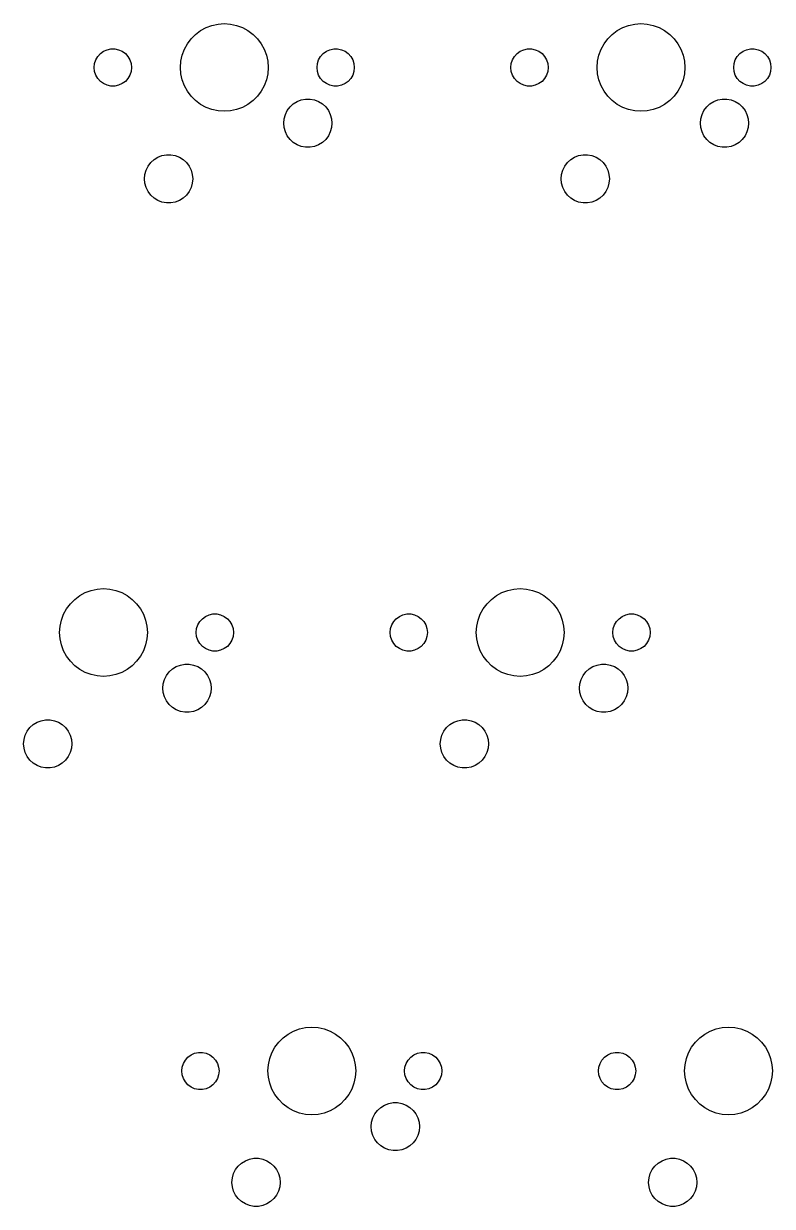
# Model space of a CAD drawing. Extents: x 4.6 to 23.2, y -15.6 to -10.7.
# Drawn here: x 5.997 to 7.341, y -13.12 to -10.996 of the extents above; entities that cross this region are included whole.
import ezdxf

# ---------------------------------------------------------------- set-up
doc = ezdxf.new("R2010")
doc.units = 0
doc.header["$MEASUREMENT"] = 0
doc.layers.add('BLACK', color=7, linetype='CONTINUOUS')

msp = doc.modelspace()

# ---------------------------------------------------------------- linework, layer by layer
at = {"layer": 'BLACK', "linetype": 'CONTINUOUS'}
for p, q in [((6.32432, -11.0034), (6.33485, -10.9994)), ((6.33485, -10.9994), (6.34583, -10.9971)), ((6.34583, -10.9971), (6.35703, -10.9963)), ((6.35703, -10.9963), (6.36824, -10.9971)), ((6.36824, -10.9971), (6.37922, -10.9994)), ((6.37922, -10.9994), (6.38974, -11.0034)), ((7.07235, -11.0034), (7.08288, -10.9994)), ((7.08288, -10.9994), (7.09386, -10.9971)), ((7.09386, -10.9971), (7.10506, -10.9963)), ((7.10506, -10.9963), (7.11627, -10.9971)), ((7.11627, -10.9971), (7.12725, -10.9994)), ((7.12725, -10.9994), (7.13777, -11.0034)), ((6.29079, -11.0324), (6.29752, -11.0234)), ((6.29752, -11.0234), (6.30547, -11.0155)), ((6.30547, -11.0155), (6.31446, -11.0088)), ((6.31446, -11.0088), (6.32432, -11.0034)), ((6.38974, -11.0034), (6.3996, -11.0088)), ((6.3996, -11.0088), (6.4086, -11.0155)), ((6.4086, -11.0155), (6.41654, -11.0234)), ((6.41654, -11.0234), (6.42327, -11.0324)), ((7.03882, -11.0324), (7.04556, -11.0234)), ((7.04556, -11.0234), (7.0535, -11.0155)), ((7.0535, -11.0155), (7.06249, -11.0088)), ((7.06249, -11.0088), (7.07235, -11.0034)), ((7.13777, -11.0034), (7.14763, -11.0088)), ((7.14763, -11.0088), (7.15663, -11.0155)), ((7.15663, -11.0155), (7.16457, -11.0234)), ((7.16457, -11.0234), (7.1713, -11.0324)), ((6.1403, -11.046), (6.14669, -11.0432)), ((6.14669, -11.0432), (6.15353, -11.0417)), ((6.15353, -11.0417), (6.16053, -11.0417)), ((6.16053, -11.0417), (6.16737, -11.0432)), ((6.16737, -11.0432), (6.17376, -11.046)), ((6.28148, -11.0528), (6.28541, -11.0423)), ((6.28541, -11.0423), (6.29079, -11.0324)), ((6.42327, -11.0324), (6.42866, -11.0423)), ((6.42866, -11.0423), (6.43258, -11.0528)), ((6.5403, -11.046), (6.54669, -11.0432)), ((6.54669, -11.0432), (6.55353, -11.0417)), ((6.55353, -11.0417), (6.56053, -11.0417)), ((6.56053, -11.0417), (6.56737, -11.0432)), ((6.56737, -11.0432), (6.57376, -11.046)), ((6.88833, -11.046), (6.89472, -11.0432)), ((6.89472, -11.0432), (6.90156, -11.0417)), ((6.90156, -11.0417), (6.90856, -11.0417)), ((6.90856, -11.0417), (6.9154, -11.0432)), ((6.9154, -11.0432), (6.9218, -11.046)), ((7.02951, -11.0528), (7.03344, -11.0423)), ((7.03344, -11.0423), (7.03882, -11.0324)), ((7.1713, -11.0324), (7.17669, -11.0423)), ((7.17669, -11.0423), (7.18061, -11.0528)), ((7.28833, -11.046), (7.29472, -11.0432)), ((7.29472, -11.0432), (7.30157, -11.0417)), ((7.30157, -11.0417), (7.30856, -11.0417)), ((7.30856, -11.0417), (7.3154, -11.0432)), ((7.3154, -11.0432), (7.3218, -11.046)), ((6.1243, -11.068), (6.12646, -11.0614)), ((6.12646, -11.0614), (6.12996, -11.0553)), ((6.12996, -11.0553), (6.13464, -11.0501)), ((6.13464, -11.0501), (6.1403, -11.046)), ((6.17376, -11.046), (6.17942, -11.0501)), ((6.17942, -11.0501), (6.1841, -11.0553)), ((6.1841, -11.0553), (6.1876, -11.0614)), ((6.1876, -11.0614), (6.18976, -11.068)), ((6.27829, -11.075), (6.27909, -11.0638)), ((6.27909, -11.0638), (6.28148, -11.0528)), ((6.43258, -11.0528), (6.43497, -11.0638)), ((6.43497, -11.0638), (6.43577, -11.075)), ((6.5243, -11.068), (6.52646, -11.0614)), ((6.52646, -11.0614), (6.52996, -11.0553)), ((6.52996, -11.0553), (6.53464, -11.0501)), ((6.53464, -11.0501), (6.5403, -11.046)), ((6.57376, -11.046), (6.57942, -11.0501)), ((6.57942, -11.0501), (6.5841, -11.0553)), ((6.5841, -11.0553), (6.5876, -11.0614)), ((6.5876, -11.0614), (6.58976, -11.068)), ((6.87233, -11.068), (6.87449, -11.0614)), ((6.87449, -11.0614), (6.87799, -11.0553)), ((6.87799, -11.0553), (6.88267, -11.0501)), ((6.88267, -11.0501), (6.88833, -11.046)), ((6.9218, -11.046), (6.92746, -11.0501)), ((6.92746, -11.0501), (6.93214, -11.0553)), ((6.93214, -11.0553), (6.93563, -11.0614)), ((6.93563, -11.0614), (6.9378, -11.068)), ((7.02632, -11.075), (7.02712, -11.0638)), ((7.02712, -11.0638), (7.02951, -11.0528)), ((7.18061, -11.0528), (7.183, -11.0638)), ((7.183, -11.0638), (7.1838, -11.075)), ((7.27233, -11.068), (7.27449, -11.0614)), ((7.27449, -11.0614), (7.27799, -11.0553)), ((7.27799, -11.0553), (7.28267, -11.0501)), ((7.28267, -11.0501), (7.28833, -11.046)), ((7.3218, -11.046), (7.32746, -11.0501)), ((7.32746, -11.0501), (7.33214, -11.0553)), ((7.33214, -11.0553), (7.33563, -11.0614)), ((7.33563, -11.0614), (7.3378, -11.068)), ((6.12357, -11.075), (6.1243, -11.068)), ((6.1243, -11.082), (6.12357, -11.075)), ((6.12646, -11.0886), (6.1243, -11.082)), ((6.18976, -11.082), (6.1876, -11.0886)), ((6.18976, -11.068), (6.1905, -11.075)), ((6.1905, -11.075), (6.18976, -11.082)), ((6.27909, -11.0862), (6.27829, -11.075)), ((6.28148, -11.0972), (6.27909, -11.0862)), ((6.43497, -11.0862), (6.43258, -11.0972)), ((6.43577, -11.075), (6.43497, -11.0862)), ((6.52357, -11.075), (6.5243, -11.068)), ((6.5243, -11.082), (6.52357, -11.075)), ((6.52646, -11.0886), (6.5243, -11.082)), ((6.58976, -11.082), (6.5876, -11.0886)), ((6.58976, -11.068), (6.5905, -11.075)), ((6.5905, -11.075), (6.58976, -11.082)), ((6.8716, -11.075), (6.87233, -11.068)), ((6.87233, -11.082), (6.8716, -11.075)), ((6.87449, -11.0886), (6.87233, -11.082)), ((6.9378, -11.082), (6.93563, -11.0886)), ((6.9378, -11.068), (6.93853, -11.075)), ((6.93853, -11.075), (6.9378, -11.082)), ((7.02712, -11.0862), (7.02632, -11.075)), ((7.02951, -11.0972), (7.02712, -11.0862)), ((7.183, -11.0862), (7.18061, -11.0972)), ((7.1838, -11.075), (7.183, -11.0862)), ((7.2716, -11.075), (7.27233, -11.068)), ((7.27233, -11.082), (7.2716, -11.075)), ((7.27449, -11.0886), (7.27233, -11.082)), ((7.3378, -11.082), (7.33563, -11.0886)), ((7.3378, -11.068), (7.33853, -11.075)), ((7.33853, -11.075), (7.3378, -11.082)), ((6.12996, -11.0947), (6.12646, -11.0886)), ((6.13464, -11.0999), (6.12996, -11.0947)), ((6.1403, -11.104), (6.13464, -11.0999)), ((6.14669, -11.1068), (6.1403, -11.104)), ((6.15353, -11.1083), (6.14669, -11.1068)), ((6.16053, -11.1083), (6.15353, -11.1083)), ((6.16737, -11.1068), (6.16053, -11.1083)), ((6.17376, -11.104), (6.16737, -11.1068)), ((6.17942, -11.0999), (6.17376, -11.104)), ((6.1841, -11.0947), (6.17942, -11.0999)), ((6.1876, -11.0886), (6.1841, -11.0947)), ((6.28541, -11.1077), (6.28148, -11.0972)), ((6.29079, -11.1176), (6.28541, -11.1077)), ((6.42866, -11.1077), (6.42327, -11.1176)), ((6.43258, -11.0972), (6.42866, -11.1077)), ((6.52996, -11.0947), (6.52646, -11.0886)), ((6.53464, -11.0999), (6.52996, -11.0947)), ((6.5403, -11.104), (6.53464, -11.0999)), ((6.54669, -11.1068), (6.5403, -11.104)), ((6.55353, -11.1083), (6.54669, -11.1068)), ((6.56053, -11.1083), (6.55353, -11.1083)), ((6.56737, -11.1068), (6.56053, -11.1083)), ((6.57376, -11.104), (6.56737, -11.1068)), ((6.57942, -11.0999), (6.57376, -11.104)), ((6.5841, -11.0947), (6.57942, -11.0999)), ((6.5876, -11.0886), (6.5841, -11.0947)), ((6.87799, -11.0947), (6.87449, -11.0886)), ((6.88267, -11.0999), (6.87799, -11.0947)), ((6.88833, -11.104), (6.88267, -11.0999)), ((6.89472, -11.1068), (6.88833, -11.104)), ((6.90156, -11.1083), (6.89472, -11.1068)), ((6.90856, -11.1083), (6.90156, -11.1083)), ((6.9154, -11.1068), (6.90856, -11.1083)), ((6.9218, -11.104), (6.9154, -11.1068)), ((6.92746, -11.0999), (6.9218, -11.104)), ((6.93214, -11.0947), (6.92746, -11.0999)), ((6.93563, -11.0886), (6.93214, -11.0947)), ((7.03344, -11.1077), (7.02951, -11.0972)), ((7.03882, -11.1176), (7.03344, -11.1077)), ((7.17669, -11.1077), (7.1713, -11.1176)), ((7.18061, -11.0972), (7.17669, -11.1077)), ((7.27799, -11.0947), (7.27449, -11.0886)), ((7.28267, -11.0999), (7.27799, -11.0947)), ((7.28833, -11.104), (7.28267, -11.0999)), ((7.29472, -11.1068), (7.28833, -11.104)), ((7.30157, -11.1083), (7.29472, -11.1068)), ((7.30856, -11.1083), (7.30157, -11.1083)), ((7.3154, -11.1068), (7.30856, -11.1083)), ((7.3218, -11.104), (7.3154, -11.1068)), ((7.32746, -11.0999), (7.3218, -11.104)), ((7.33214, -11.0947), (7.32746, -11.0999)), ((7.33563, -11.0886), (7.33214, -11.0947)), ((6.29752, -11.1266), (6.29079, -11.1176)), ((6.30547, -11.1345), (6.29752, -11.1266)), ((6.41654, -11.1266), (6.4086, -11.1345)), ((6.42327, -11.1176), (6.41654, -11.1266)), ((7.04556, -11.1266), (7.03882, -11.1176)), ((7.0535, -11.1345), (7.04556, -11.1266)), ((7.16457, -11.1266), (7.15663, -11.1345)), ((7.1713, -11.1176), (7.16457, -11.1266)), ((6.31446, -11.1412), (6.30547, -11.1345)), ((6.32432, -11.1466), (6.31446, -11.1412)), ((6.33485, -11.1506), (6.32432, -11.1466)), ((6.34583, -11.1529), (6.33485, -11.1506)), ((6.37922, -11.1506), (6.36824, -11.1529)), ((6.38974, -11.1466), (6.37922, -11.1506)), ((6.3996, -11.1412), (6.38974, -11.1466)), ((6.4086, -11.1345), (6.3996, -11.1412)), ((6.47021, -11.1522), (6.47503, -11.1458)), ((6.47503, -11.1458), (6.48093, -11.1404)), ((6.48093, -11.1404), (6.48773, -11.1362)), ((6.48773, -11.1362), (6.49518, -11.1333)), ((6.49518, -11.1333), (6.50304, -11.1319)), ((6.50304, -11.1319), (6.51103, -11.1319)), ((6.51103, -11.1319), (6.51888, -11.1333)), ((6.51888, -11.1333), (6.52634, -11.1362)), ((6.52634, -11.1362), (6.53313, -11.1404)), ((6.53313, -11.1404), (6.53904, -11.1458)), ((6.53904, -11.1458), (6.54385, -11.1522)), ((7.06249, -11.1412), (7.0535, -11.1345)), ((7.07235, -11.1466), (7.06249, -11.1412)), ((7.08288, -11.1506), (7.07235, -11.1466)), ((7.09386, -11.1529), (7.08288, -11.1506)), ((7.12725, -11.1506), (7.11627, -11.1529)), ((7.13777, -11.1466), (7.12725, -11.1506)), ((7.14763, -11.1412), (7.13777, -11.1466)), ((7.15663, -11.1345), (7.14763, -11.1412)), ((7.21824, -11.1522), (7.22306, -11.1458)), ((7.22306, -11.1458), (7.22896, -11.1404)), ((7.22896, -11.1404), (7.23576, -11.1362)), ((7.23576, -11.1362), (7.24321, -11.1333)), ((7.24321, -11.1333), (7.25107, -11.1319)), ((7.25107, -11.1319), (7.25906, -11.1319)), ((7.25906, -11.1319), (7.26691, -11.1333)), ((7.26691, -11.1333), (7.27437, -11.1362)), ((7.27437, -11.1362), (7.28116, -11.1404)), ((7.28116, -11.1404), (7.28707, -11.1458)), ((7.28707, -11.1458), (7.29188, -11.1522)), ((6.35703, -11.1537), (6.34583, -11.1529)), ((6.36824, -11.1529), (6.35703, -11.1537)), ((6.46372, -11.175), (6.46446, -11.167)), ((6.46446, -11.167), (6.46665, -11.1594)), ((6.46665, -11.1594), (6.47021, -11.1522)), ((6.54385, -11.1522), (6.54741, -11.1594)), ((6.54741, -11.1594), (6.5496, -11.167)), ((6.5496, -11.167), (6.55034, -11.175)), ((7.10506, -11.1537), (7.09386, -11.1529)), ((7.11627, -11.1529), (7.10506, -11.1537)), ((7.21176, -11.175), (7.21249, -11.167)), ((7.21249, -11.167), (7.21468, -11.1594)), ((7.21468, -11.1594), (7.21824, -11.1522)), ((7.29188, -11.1522), (7.29545, -11.1594)), ((7.29545, -11.1594), (7.29763, -11.167)), ((7.29763, -11.167), (7.29837, -11.175)), ((6.46446, -11.183), (6.46372, -11.175)), ((6.46665, -11.1906), (6.46446, -11.183)), ((6.47021, -11.1978), (6.46665, -11.1906)), ((6.54741, -11.1906), (6.54385, -11.1978)), ((6.5496, -11.183), (6.54741, -11.1906)), ((6.55034, -11.175), (6.5496, -11.183)), ((7.21249, -11.183), (7.21176, -11.175)), ((7.21468, -11.1906), (7.21249, -11.183)), ((7.21824, -11.1978), (7.21468, -11.1906)), ((7.29545, -11.1906), (7.29188, -11.1978)), ((7.29763, -11.183), (7.29545, -11.1906)), ((7.29837, -11.175), (7.29763, -11.183)), ((6.47503, -11.2042), (6.47021, -11.1978)), ((6.48093, -11.2096), (6.47503, -11.2042)), ((6.48773, -11.2138), (6.48093, -11.2096)), ((6.49518, -11.2167), (6.48773, -11.2138)), ((6.52634, -11.2138), (6.51888, -11.2167)), ((6.53313, -11.2096), (6.52634, -11.2138)), ((6.53904, -11.2042), (6.53313, -11.2096)), ((6.54385, -11.1978), (6.53904, -11.2042)), ((7.22306, -11.2042), (7.21824, -11.1978)), ((7.22896, -11.2096), (7.22306, -11.2042)), ((7.23576, -11.2138), (7.22896, -11.2096)), ((7.24321, -11.2167), (7.23576, -11.2138)), ((7.27437, -11.2138), (7.26691, -11.2167)), ((7.28116, -11.2096), (7.27437, -11.2138)), ((7.28707, -11.2042), (7.28116, -11.2096)), ((7.29188, -11.1978), (7.28707, -11.2042)), ((6.23773, -11.2362), (6.24518, -11.2333)), ((6.24518, -11.2333), (6.25304, -11.2319)), ((6.25304, -11.2319), (6.26103, -11.2319)), ((6.26103, -11.2319), (6.26888, -11.2333)), ((6.26888, -11.2333), (6.27634, -11.2362)), ((6.50304, -11.2181), (6.49518, -11.2167)), ((6.51103, -11.2181), (6.50304, -11.2181)), ((6.51888, -11.2167), (6.51103, -11.2181)), ((6.98576, -11.2362), (6.99321, -11.2333)), ((6.99321, -11.2333), (7.00107, -11.2319)), ((7.00107, -11.2319), (7.00906, -11.2319)), ((7.00906, -11.2319), (7.01691, -11.2333)), ((7.01691, -11.2333), (7.02437, -11.2362)), ((7.25107, -11.2181), (7.24321, -11.2167)), ((7.25906, -11.2181), (7.25107, -11.2181)), ((7.26691, -11.2167), (7.25906, -11.2181)), ((6.21665, -11.2594), (6.22021, -11.2522)), ((6.22021, -11.2522), (6.22503, -11.2458)), ((6.22503, -11.2458), (6.23093, -11.2404)), ((6.23093, -11.2404), (6.23773, -11.2362)), ((6.27634, -11.2362), (6.28313, -11.2404)), ((6.28313, -11.2404), (6.28904, -11.2458)), ((6.28904, -11.2458), (6.29385, -11.2522)), ((6.29385, -11.2522), (6.29741, -11.2594)), ((6.96468, -11.2594), (6.96824, -11.2522)), ((6.96824, -11.2522), (6.97306, -11.2458)), ((6.97306, -11.2458), (6.97896, -11.2404)), ((6.97896, -11.2404), (6.98576, -11.2362)), ((7.02437, -11.2362), (7.03116, -11.2404)), ((7.03116, -11.2404), (7.03707, -11.2458)), ((7.03707, -11.2458), (7.04188, -11.2522)), ((7.04188, -11.2522), (7.04545, -11.2594)), ((6.21372, -11.275), (6.21446, -11.267)), ((6.21446, -11.283), (6.21372, -11.275)), ((6.21446, -11.267), (6.21665, -11.2594)), ((6.29741, -11.2594), (6.2996, -11.267)), ((6.2996, -11.267), (6.30034, -11.275)), ((6.30034, -11.275), (6.2996, -11.283)), ((6.96176, -11.275), (6.96249, -11.267)), ((6.96249, -11.283), (6.96176, -11.275)), ((6.96249, -11.267), (6.96468, -11.2594)), ((7.04545, -11.2594), (7.04763, -11.267)), ((7.04763, -11.267), (7.04837, -11.275)), ((7.04837, -11.275), (7.04763, -11.283)), ((6.21665, -11.2906), (6.21446, -11.283)), ((6.22021, -11.2978), (6.21665, -11.2906)), ((6.22503, -11.3042), (6.22021, -11.2978)), ((6.29385, -11.2978), (6.28904, -11.3042)), ((6.29741, -11.2906), (6.29385, -11.2978)), ((6.2996, -11.283), (6.29741, -11.2906)), ((6.96468, -11.2906), (6.96249, -11.283)), ((6.96824, -11.2978), (6.96468, -11.2906)), ((6.97306, -11.3042), (6.96824, -11.2978)), ((7.04188, -11.2978), (7.03707, -11.3042)), ((7.04545, -11.2906), (7.04188, -11.2978)), ((7.04763, -11.283), (7.04545, -11.2906)), ((6.23093, -11.3096), (6.22503, -11.3042)), ((6.23773, -11.3138), (6.23093, -11.3096)), ((6.24518, -11.3167), (6.23773, -11.3138)), ((6.25304, -11.3181), (6.24518, -11.3167)), ((6.26103, -11.3181), (6.25304, -11.3181)), ((6.26888, -11.3167), (6.26103, -11.3181)), ((6.27634, -11.3138), (6.26888, -11.3167)), ((6.28313, -11.3096), (6.27634, -11.3138)), ((6.28904, -11.3042), (6.28313, -11.3096)), ((6.97896, -11.3096), (6.97306, -11.3042)), ((6.98576, -11.3138), (6.97896, -11.3096)), ((6.99321, -11.3167), (6.98576, -11.3138)), ((7.00107, -11.3181), (6.99321, -11.3167)), ((7.00906, -11.3181), (7.00107, -11.3181)), ((7.01691, -11.3167), (7.00906, -11.3181)), ((7.02437, -11.3138), (7.01691, -11.3167)), ((7.03116, -11.3096), (7.02437, -11.3138)), ((7.03707, -11.3042), (7.03116, -11.3096)), ((6.09759, -12.0235), (6.10745, -12.0181)), ((6.10745, -12.0181), (6.11797, -12.0142)), ((6.11797, -12.0142), (6.12895, -12.0118)), ((6.12895, -12.0118), (6.14016, -12.011)), ((6.14016, -12.011), (6.15136, -12.0118)), ((6.15136, -12.0118), (6.16234, -12.0142)), ((6.16234, -12.0142), (6.17287, -12.0181)), ((6.17287, -12.0181), (6.18273, -12.0235)), ((6.84562, -12.0235), (6.85548, -12.0181)), ((6.85548, -12.0181), (6.86601, -12.0142)), ((6.86601, -12.0142), (6.87698, -12.0118)), ((6.87698, -12.0118), (6.88819, -12.011)), ((6.88819, -12.011), (6.89939, -12.0118)), ((6.89939, -12.0118), (6.91037, -12.0142)), ((6.91037, -12.0142), (6.9209, -12.0181)), ((6.9209, -12.0181), (6.93076, -12.0235)), ((6.07392, -12.0472), (6.08065, -12.0382)), ((6.08065, -12.0382), (6.08859, -12.0303)), ((6.08859, -12.0303), (6.09759, -12.0235)), ((6.18273, -12.0235), (6.19172, -12.0303)), ((6.19172, -12.0303), (6.19967, -12.0382)), ((6.19967, -12.0382), (6.2064, -12.0472)), ((6.82195, -12.0472), (6.82868, -12.0382)), ((6.82868, -12.0382), (6.83663, -12.0303)), ((6.83663, -12.0303), (6.84562, -12.0235)), ((6.93076, -12.0235), (6.93975, -12.0303)), ((6.93975, -12.0303), (6.9477, -12.0382)), ((6.9477, -12.0382), (6.95443, -12.0472)), ((6.06461, -12.0676), (6.06853, -12.0571)), ((6.06853, -12.0571), (6.07392, -12.0472)), ((6.2064, -12.0472), (6.21178, -12.0571)), ((6.21178, -12.0571), (6.21571, -12.0676)), ((6.31777, -12.0649), (6.32343, -12.0608)), ((6.32343, -12.0608), (6.32982, -12.0579)), ((6.32982, -12.0579), (6.33666, -12.0565)), ((6.33666, -12.0565), (6.34366, -12.0565)), ((6.34366, -12.0565), (6.3505, -12.0579)), ((6.3505, -12.0579), (6.35689, -12.0608)), ((6.35689, -12.0608), (6.36255, -12.0649)), ((6.6658, -12.0649), (6.67146, -12.0608)), ((6.67146, -12.0608), (6.67785, -12.0579)), ((6.67785, -12.0579), (6.68469, -12.0565)), ((6.68469, -12.0565), (6.69169, -12.0565)), ((6.69169, -12.0565), (6.69853, -12.0579)), ((6.69853, -12.0579), (6.70492, -12.0608)), ((6.70492, -12.0608), (6.71058, -12.0649)), ((6.81264, -12.0676), (6.81656, -12.0571)), ((6.81656, -12.0571), (6.82195, -12.0472)), ((6.95443, -12.0472), (6.95981, -12.0571)), ((6.95981, -12.0571), (6.96374, -12.0676)), ((7.0658, -12.0649), (7.07146, -12.0608)), ((7.07146, -12.0608), (7.07785, -12.0579)), ((7.07785, -12.0579), (7.08469, -12.0565)), ((7.08469, -12.0565), (7.09169, -12.0565)), ((7.09169, -12.0565), (7.09853, -12.0579)), ((7.09853, -12.0579), (7.10492, -12.0608)), ((7.10492, -12.0608), (7.11058, -12.0649)), ((6.06142, -12.0898), (6.06222, -12.0786)), ((6.06222, -12.0786), (6.06461, -12.0676)), ((6.21571, -12.0676), (6.2181, -12.0786)), ((6.2181, -12.0786), (6.2189, -12.0898)), ((6.30669, -12.0898), (6.30742, -12.0828)), ((6.30742, -12.0828), (6.30959, -12.0762)), ((6.30959, -12.0762), (6.31308, -12.0701)), ((6.31308, -12.0701), (6.31777, -12.0649)), ((6.36255, -12.0649), (6.36723, -12.0701)), ((6.36723, -12.0701), (6.37073, -12.0762)), ((6.37073, -12.0762), (6.37289, -12.0828)), ((6.37289, -12.0828), (6.37362, -12.0898)), ((6.65472, -12.0898), (6.65546, -12.0828)), ((6.65546, -12.0828), (6.65762, -12.0762)), ((6.65762, -12.0762), (6.66112, -12.0701)), ((6.66112, -12.0701), (6.6658, -12.0649)), ((6.71058, -12.0649), (6.71526, -12.0701)), ((6.71526, -12.0701), (6.71876, -12.0762)), ((6.71876, -12.0762), (6.72092, -12.0828)), ((6.72092, -12.0828), (6.72165, -12.0898)), ((6.80945, -12.0898), (6.81025, -12.0786)), ((6.81025, -12.0786), (6.81264, -12.0676)), ((6.96374, -12.0676), (6.96613, -12.0786)), ((6.96613, -12.0786), (6.96693, -12.0898)), ((7.05472, -12.0898), (7.05546, -12.0828)), ((7.05546, -12.0828), (7.05762, -12.0762)), ((7.05762, -12.0762), (7.06112, -12.0701)), ((7.06112, -12.0701), (7.0658, -12.0649)), ((7.11058, -12.0649), (7.11526, -12.0701)), ((7.11526, -12.0701), (7.11876, -12.0762)), ((7.11876, -12.0762), (7.12092, -12.0828)), ((7.12092, -12.0828), (7.12165, -12.0898)), ((6.06222, -12.101), (6.06142, -12.0898)), ((6.06461, -12.1119), (6.06222, -12.101)), ((6.2181, -12.101), (6.21571, -12.1119)), ((6.2189, -12.0898), (6.2181, -12.101)), ((6.30742, -12.0967), (6.30669, -12.0898)), ((6.30959, -12.1034), (6.30742, -12.0967)), ((6.31308, -12.1094), (6.30959, -12.1034)), ((6.37073, -12.1034), (6.36723, -12.1094)), ((6.37289, -12.0967), (6.37073, -12.1034)), ((6.37362, -12.0898), (6.37289, -12.0967)), ((6.65546, -12.0967), (6.65472, -12.0898)), ((6.65762, -12.1034), (6.65546, -12.0967)), ((6.66112, -12.1094), (6.65762, -12.1034)), ((6.71876, -12.1034), (6.71526, -12.1094)), ((6.72092, -12.0967), (6.71876, -12.1034)), ((6.72165, -12.0898), (6.72092, -12.0967)), ((6.81025, -12.101), (6.80945, -12.0898)), ((6.81264, -12.1119), (6.81025, -12.101)), ((6.96613, -12.101), (6.96374, -12.1119)), ((6.96693, -12.0898), (6.96613, -12.101)), ((7.05546, -12.0967), (7.05472, -12.0898)), ((7.05762, -12.1034), (7.05546, -12.0967)), ((7.06112, -12.1094), (7.05762, -12.1034)), ((7.11876, -12.1034), (7.11526, -12.1094)), ((7.12092, -12.0967), (7.11876, -12.1034)), ((7.12165, -12.0898), (7.12092, -12.0967)), ((6.06853, -12.1225), (6.06461, -12.1119)), ((6.07392, -12.1323), (6.06853, -12.1225)), ((6.21178, -12.1225), (6.2064, -12.1323)), ((6.21571, -12.1119), (6.21178, -12.1225)), ((6.31777, -12.1146), (6.31308, -12.1094)), ((6.32343, -12.1187), (6.31777, -12.1146)), ((6.32982, -12.1216), (6.32343, -12.1187)), ((6.33666, -12.123), (6.32982, -12.1216)), ((6.34366, -12.123), (6.33666, -12.123)), ((6.3505, -12.1216), (6.34366, -12.123)), ((6.35689, -12.1187), (6.3505, -12.1216)), ((6.36255, -12.1146), (6.35689, -12.1187)), ((6.36723, -12.1094), (6.36255, -12.1146)), ((6.6658, -12.1146), (6.66112, -12.1094)), ((6.67146, -12.1187), (6.6658, -12.1146)), ((6.67785, -12.1216), (6.67146, -12.1187)), ((6.68469, -12.123), (6.67785, -12.1216)), ((6.69169, -12.123), (6.68469, -12.123)), ((6.69853, -12.1216), (6.69169, -12.123)), ((6.70492, -12.1187), (6.69853, -12.1216)), ((6.71058, -12.1146), (6.70492, -12.1187)), ((6.71526, -12.1094), (6.71058, -12.1146)), ((6.81656, -12.1225), (6.81264, -12.1119)), ((6.82195, -12.1323), (6.81656, -12.1225)), ((6.95981, -12.1225), (6.95443, -12.1323)), ((6.96374, -12.1119), (6.95981, -12.1225)), ((7.0658, -12.1146), (7.06112, -12.1094)), ((7.07146, -12.1187), (7.0658, -12.1146)), ((7.07785, -12.1216), (7.07146, -12.1187)), ((7.08469, -12.123), (7.07785, -12.1216)), ((7.09169, -12.123), (7.08469, -12.123)), ((7.09853, -12.1216), (7.09169, -12.123)), ((7.10492, -12.1187), (7.09853, -12.1216)), ((7.11058, -12.1146), (7.10492, -12.1187)), ((7.11526, -12.1094), (7.11058, -12.1146)), ((6.08065, -12.1413), (6.07392, -12.1323)), ((6.08859, -12.1493), (6.08065, -12.1413)), ((6.19967, -12.1413), (6.19172, -12.1493)), ((6.2064, -12.1323), (6.19967, -12.1413)), ((6.27085, -12.151), (6.27831, -12.1481)), ((6.27831, -12.1481), (6.28616, -12.1466)), ((6.28616, -12.1466), (6.29415, -12.1466)), ((6.29415, -12.1466), (6.30201, -12.1481)), ((6.30201, -12.1481), (6.30946, -12.151)), ((6.82868, -12.1413), (6.82195, -12.1323)), ((6.83663, -12.1493), (6.82868, -12.1413)), ((6.9477, -12.1413), (6.93975, -12.1493)), ((6.95443, -12.1323), (6.9477, -12.1413)), ((7.01889, -12.151), (7.02634, -12.1481)), ((7.02634, -12.1481), (7.03419, -12.1466)), ((7.03419, -12.1466), (7.04218, -12.1466)), ((7.04218, -12.1466), (7.05004, -12.1481)), ((7.05004, -12.1481), (7.05749, -12.151)), ((6.09759, -12.156), (6.08859, -12.1493)), ((6.10745, -12.1614), (6.09759, -12.156)), ((6.11797, -12.1653), (6.10745, -12.1614)), ((6.12895, -12.1677), (6.11797, -12.1653)), ((6.14016, -12.1685), (6.12895, -12.1677)), ((6.15136, -12.1677), (6.14016, -12.1685)), ((6.16234, -12.1653), (6.15136, -12.1677)), ((6.17287, -12.1614), (6.16234, -12.1653)), ((6.18273, -12.156), (6.17287, -12.1614)), ((6.19172, -12.1493), (6.18273, -12.156)), ((6.24977, -12.1741), (6.25334, -12.167)), ((6.25334, -12.167), (6.25815, -12.1606)), ((6.25815, -12.1606), (6.26406, -12.1552)), ((6.26406, -12.1552), (6.27085, -12.151)), ((6.30946, -12.151), (6.31626, -12.1552)), ((6.31626, -12.1552), (6.32216, -12.1606)), ((6.32216, -12.1606), (6.32698, -12.167)), ((6.32698, -12.167), (6.33054, -12.1741)), ((6.84562, -12.156), (6.83663, -12.1493)), ((6.85548, -12.1614), (6.84562, -12.156)), ((6.86601, -12.1653), (6.85548, -12.1614)), ((6.87698, -12.1677), (6.86601, -12.1653)), ((6.88819, -12.1685), (6.87698, -12.1677)), ((6.89939, -12.1677), (6.88819, -12.1685)), ((6.91037, -12.1653), (6.89939, -12.1677)), ((6.9209, -12.1614), (6.91037, -12.1653)), ((6.93076, -12.156), (6.9209, -12.1614)), ((6.93975, -12.1493), (6.93076, -12.156)), ((6.99781, -12.1741), (7.00137, -12.167)), ((7.00137, -12.167), (7.00618, -12.1606)), ((7.00618, -12.1606), (7.01209, -12.1552)), ((7.01209, -12.1552), (7.01889, -12.151)), ((7.05749, -12.151), (7.06429, -12.1552)), ((7.06429, -12.1552), (7.07019, -12.1606)), ((7.07019, -12.1606), (7.07501, -12.167)), ((7.07501, -12.167), (7.07857, -12.1741)), ((6.24685, -12.1898), (6.24759, -12.1818)), ((6.24759, -12.1977), (6.24685, -12.1898)), ((6.24759, -12.1818), (6.24977, -12.1741)), ((6.33054, -12.1741), (6.33273, -12.1818)), ((6.33273, -12.1818), (6.33346, -12.1898)), ((6.33346, -12.1898), (6.33273, -12.1977)), ((6.99488, -12.1898), (6.99562, -12.1818)), ((6.99562, -12.1977), (6.99488, -12.1898)), ((6.99562, -12.1818), (6.99781, -12.1741)), ((7.07857, -12.1741), (7.08076, -12.1818)), ((7.08076, -12.1818), (7.0815, -12.1898)), ((7.0815, -12.1898), (7.08076, -12.1977)), ((6.24977, -12.2054), (6.24759, -12.1977)), ((6.25334, -12.2126), (6.24977, -12.2054)), ((6.25815, -12.2189), (6.25334, -12.2126)), ((6.32698, -12.2126), (6.32216, -12.2189)), ((6.33054, -12.2054), (6.32698, -12.2126)), ((6.33273, -12.1977), (6.33054, -12.2054)), ((6.99781, -12.2054), (6.99562, -12.1977)), ((7.00137, -12.2126), (6.99781, -12.2054)), ((7.00618, -12.2189), (7.00137, -12.2126)), ((7.07501, -12.2126), (7.07019, -12.2189)), ((7.07857, -12.2054), (7.07501, -12.2126)), ((7.08076, -12.1977), (7.07857, -12.2054)), ((6.26406, -12.2243), (6.25815, -12.2189)), ((6.27085, -12.2285), (6.26406, -12.2243)), ((6.27831, -12.2314), (6.27085, -12.2285)), ((6.28616, -12.2329), (6.27831, -12.2314)), ((6.29415, -12.2329), (6.28616, -12.2329)), ((6.30201, -12.2314), (6.29415, -12.2329)), ((6.30946, -12.2285), (6.30201, -12.2314)), ((6.31626, -12.2243), (6.30946, -12.2285)), ((6.32216, -12.2189), (6.31626, -12.2243)), ((7.01209, -12.2243), (7.00618, -12.2189)), ((7.01889, -12.2285), (7.01209, -12.2243)), ((7.02634, -12.2314), (7.01889, -12.2285)), ((7.03419, -12.2329), (7.02634, -12.2314)), ((7.04218, -12.2329), (7.03419, -12.2329)), ((7.05004, -12.2314), (7.04218, -12.2329)), ((7.05749, -12.2285), (7.05004, -12.2314)), ((7.06429, -12.2243), (7.05749, -12.2285)), ((7.07019, -12.2189), (7.06429, -12.2243)), ((6.00815, -12.2606), (6.01406, -12.2552)), ((6.01406, -12.2552), (6.02085, -12.251)), ((6.02085, -12.251), (6.02831, -12.2481)), ((6.02831, -12.2481), (6.03616, -12.2466)), ((6.03616, -12.2466), (6.04415, -12.2466)), ((6.04415, -12.2466), (6.05201, -12.2481)), ((6.05201, -12.2481), (6.05946, -12.251)), ((6.05946, -12.251), (6.06626, -12.2552)), ((6.06626, -12.2552), (6.07216, -12.2606)), ((6.75618, -12.2606), (6.76209, -12.2552)), ((6.76209, -12.2552), (6.76889, -12.251)), ((6.76889, -12.251), (6.77634, -12.2481)), ((6.77634, -12.2481), (6.78419, -12.2466)), ((6.78419, -12.2466), (6.79218, -12.2466)), ((6.79218, -12.2466), (6.80004, -12.2481)), ((6.80004, -12.2481), (6.80749, -12.251)), ((6.80749, -12.251), (6.81429, -12.2552)), ((6.81429, -12.2552), (6.82019, -12.2606)), ((5.99759, -12.2818), (5.99977, -12.2741)), ((5.99977, -12.2741), (6.00334, -12.267)), ((6.00334, -12.267), (6.00815, -12.2606)), ((6.07216, -12.2606), (6.07698, -12.267)), ((6.07698, -12.267), (6.08054, -12.2741)), ((6.08054, -12.2741), (6.08273, -12.2818)), ((6.74562, -12.2818), (6.74781, -12.2741)), ((6.74781, -12.2741), (6.75137, -12.267)), ((6.75137, -12.267), (6.75618, -12.2606)), ((6.82019, -12.2606), (6.82501, -12.267)), ((6.82501, -12.267), (6.82857, -12.2741)), ((6.82857, -12.2741), (6.83076, -12.2818)), ((5.99685, -12.2898), (5.99759, -12.2818)), ((5.99759, -12.2977), (5.99685, -12.2898)), ((5.99977, -12.3054), (5.99759, -12.2977)), ((6.08273, -12.2977), (6.08054, -12.3054)), ((6.08273, -12.2818), (6.08346, -12.2898)), ((6.08346, -12.2898), (6.08273, -12.2977)), ((6.74488, -12.2898), (6.74562, -12.2818)), ((6.74562, -12.2977), (6.74488, -12.2898)), ((6.74781, -12.3054), (6.74562, -12.2977)), ((6.83076, -12.2977), (6.82857, -12.3054)), ((6.83076, -12.2818), (6.8315, -12.2898)), ((6.8315, -12.2898), (6.83076, -12.2977)), ((6.00334, -12.3126), (5.99977, -12.3054)), ((6.00815, -12.3189), (6.00334, -12.3126)), ((6.01406, -12.3243), (6.00815, -12.3189)), ((6.07216, -12.3189), (6.06626, -12.3243)), ((6.07698, -12.3126), (6.07216, -12.3189)), ((6.08054, -12.3054), (6.07698, -12.3126)), ((6.75137, -12.3126), (6.74781, -12.3054)), ((6.75618, -12.3189), (6.75137, -12.3126)), ((6.76209, -12.3243), (6.75618, -12.3189)), ((6.82019, -12.3189), (6.81429, -12.3243)), ((6.82501, -12.3126), (6.82019, -12.3189)), ((6.82857, -12.3054), (6.82501, -12.3126)), ((6.02085, -12.3285), (6.01406, -12.3243)), ((6.02831, -12.3314), (6.02085, -12.3285)), ((6.03616, -12.3329), (6.02831, -12.3314)), ((6.04415, -12.3329), (6.03616, -12.3329)), ((6.05201, -12.3314), (6.04415, -12.3329)), ((6.05946, -12.3285), (6.05201, -12.3314)), ((6.06626, -12.3243), (6.05946, -12.3285)), ((6.76889, -12.3285), (6.76209, -12.3243)), ((6.77634, -12.3314), (6.76889, -12.3285)), ((6.78419, -12.3329), (6.77634, -12.3314)), ((6.79218, -12.3329), (6.78419, -12.3329)), ((6.80004, -12.3314), (6.79218, -12.3329)), ((6.80749, -12.3285), (6.80004, -12.3314)), ((6.81429, -12.3243), (6.80749, -12.3285)), ((6.4716, -12.8109), (6.48146, -12.8055)), ((6.48146, -12.8055), (6.49199, -12.8016)), ((6.49199, -12.8016), (6.50297, -12.7992)), ((6.50297, -12.7992), (6.51417, -12.7984)), ((6.51417, -12.7984), (6.52538, -12.7992)), ((6.52538, -12.7992), (6.53636, -12.8016)), ((6.53636, -12.8016), (6.54688, -12.8055)), ((6.54688, -12.8055), (6.55674, -12.8109)), ((7.21963, -12.8109), (7.22949, -12.8055)), ((7.22949, -12.8055), (7.24002, -12.8016)), ((7.24002, -12.8016), (7.251, -12.7992)), ((7.251, -12.7992), (7.2622, -12.7984)), ((7.2622, -12.7984), (7.27341, -12.7992)), ((7.27341, -12.7992), (7.28439, -12.8016)), ((7.28439, -12.8016), (7.29491, -12.8055)), ((7.29491, -12.8055), (7.30477, -12.8109)), ((6.44793, -12.8346), (6.45467, -12.8256)), ((6.45467, -12.8256), (6.46261, -12.8177)), ((6.46261, -12.8177), (6.4716, -12.8109)), ((6.55674, -12.8109), (6.56574, -12.8177)), ((6.56574, -12.8177), (6.57368, -12.8256)), ((6.57368, -12.8256), (6.58041, -12.8346)), ((7.19596, -12.8346), (7.2027, -12.8256)), ((7.2027, -12.8256), (7.21064, -12.8177)), ((7.21064, -12.8177), (7.21963, -12.8109)), ((7.30477, -12.8109), (7.31377, -12.8177)), ((7.31377, -12.8177), (7.32171, -12.8256)), ((7.32171, -12.8256), (7.32845, -12.8346)), ((6.29178, -12.8523), (6.29744, -12.8482)), ((6.29744, -12.8482), (6.30383, -12.8453)), ((6.30383, -12.8453), (6.31068, -12.8439)), ((6.31068, -12.8439), (6.31767, -12.8439)), ((6.31767, -12.8439), (6.32451, -12.8453)), ((6.32451, -12.8453), (6.33091, -12.8482)), ((6.33091, -12.8482), (6.33657, -12.8523)), ((6.43862, -12.855), (6.44255, -12.8445)), ((6.44255, -12.8445), (6.44793, -12.8346)), ((6.58041, -12.8346), (6.5858, -12.8445)), ((6.5858, -12.8445), (6.58972, -12.855)), ((6.69178, -12.8523), (6.69744, -12.8482)), ((6.69744, -12.8482), (6.70383, -12.8453)), ((6.70383, -12.8453), (6.71068, -12.8439)), ((6.71068, -12.8439), (6.71767, -12.8439)), ((6.71767, -12.8439), (6.72451, -12.8453)), ((6.72451, -12.8453), (6.73091, -12.8482)), ((6.73091, -12.8482), (6.73657, -12.8523)), ((7.03981, -12.8523), (7.04547, -12.8482)), ((7.04547, -12.8482), (7.05186, -12.8453)), ((7.05186, -12.8453), (7.05871, -12.8439)), ((7.05871, -12.8439), (7.0657, -12.8439)), ((7.0657, -12.8439), (7.07255, -12.8453)), ((7.07255, -12.8453), (7.07894, -12.8482)), ((7.07894, -12.8482), (7.0846, -12.8523)), ((7.18665, -12.855), (7.19058, -12.8445)), ((7.19058, -12.8445), (7.19596, -12.8346)), ((7.32845, -12.8346), (7.33383, -12.8445)), ((7.33383, -12.8445), (7.33776, -12.855)), ((6.28071, -12.8772), (6.28144, -12.8702)), ((6.28144, -12.8702), (6.2836, -12.8636)), ((6.2836, -12.8636), (6.2871, -12.8575)), ((6.2871, -12.8575), (6.29178, -12.8523)), ((6.33657, -12.8523), (6.34125, -12.8575)), ((6.34125, -12.8575), (6.34474, -12.8636)), ((6.34474, -12.8636), (6.34691, -12.8702)), ((6.34691, -12.8702), (6.34764, -12.8772)), ((6.43543, -12.8772), (6.43623, -12.866)), ((6.43623, -12.866), (6.43862, -12.855)), ((6.58972, -12.855), (6.59211, -12.866)), ((6.59211, -12.866), (6.59291, -12.8772)), ((6.68071, -12.8772), (6.68144, -12.8702)), ((6.68144, -12.8702), (6.6836, -12.8636)), ((6.6836, -12.8636), (6.6871, -12.8575)), ((6.6871, -12.8575), (6.69178, -12.8523)), ((6.73657, -12.8523), (6.74125, -12.8575)), ((6.74125, -12.8575), (6.74474, -12.8636)), ((6.74474, -12.8636), (6.74691, -12.8702)), ((6.74691, -12.8702), (6.74764, -12.8772)), ((7.02874, -12.8772), (7.02947, -12.8702)), ((7.02947, -12.8702), (7.03163, -12.8636)), ((7.03163, -12.8636), (7.03513, -12.8575)), ((7.03513, -12.8575), (7.03981, -12.8523)), ((7.0846, -12.8523), (7.08928, -12.8575)), ((7.08928, -12.8575), (7.09278, -12.8636)), ((7.09278, -12.8636), (7.09494, -12.8702)), ((7.09494, -12.8702), (7.09567, -12.8772)), ((7.18346, -12.8772), (7.18427, -12.866)), ((7.18427, -12.866), (7.18665, -12.855)), ((7.33776, -12.855), (7.34014, -12.866)), ((7.34014, -12.866), (7.34094, -12.8772)), ((6.28144, -12.8841), (6.28071, -12.8772)), ((6.2836, -12.8908), (6.28144, -12.8841)), ((6.2871, -12.8968), (6.2836, -12.8908)), ((6.34474, -12.8908), (6.34125, -12.8968)), ((6.34691, -12.8841), (6.34474, -12.8908)), ((6.34764, -12.8772), (6.34691, -12.8841)), ((6.43623, -12.8884), (6.43543, -12.8772)), ((6.43862, -12.8993), (6.43623, -12.8884)), ((6.59211, -12.8884), (6.58972, -12.8993)), ((6.59291, -12.8772), (6.59211, -12.8884)), ((6.68144, -12.8841), (6.68071, -12.8772)), ((6.6836, -12.8908), (6.68144, -12.8841)), ((6.6871, -12.8968), (6.6836, -12.8908)), ((6.74474, -12.8908), (6.74125, -12.8968)), ((6.74691, -12.8841), (6.74474, -12.8908)), ((6.74764, -12.8772), (6.74691, -12.8841)), ((7.02947, -12.8841), (7.02874, -12.8772)), ((7.03163, -12.8908), (7.02947, -12.8841)), ((7.03513, -12.8968), (7.03163, -12.8908)), ((7.09278, -12.8908), (7.08928, -12.8968)), ((7.09494, -12.8841), (7.09278, -12.8908)), ((7.09567, -12.8772), (7.09494, -12.8841)), ((7.18427, -12.8884), (7.18346, -12.8772)), ((7.18665, -12.8993), (7.18427, -12.8884)), ((7.34014, -12.8884), (7.33776, -12.8993)), ((7.34094, -12.8772), (7.34014, -12.8884)), ((6.29178, -12.902), (6.2871, -12.8968)), ((6.29744, -12.9061), (6.29178, -12.902)), ((6.30383, -12.909), (6.29744, -12.9061)), ((6.31068, -12.9104), (6.30383, -12.909)), ((6.31767, -12.9104), (6.31068, -12.9104)), ((6.32451, -12.909), (6.31767, -12.9104)), ((6.33091, -12.9061), (6.32451, -12.909)), ((6.33657, -12.902), (6.33091, -12.9061)), ((6.34125, -12.8968), (6.33657, -12.902)), ((6.44255, -12.9099), (6.43862, -12.8993)), ((6.44793, -12.9197), (6.44255, -12.9099)), ((6.5858, -12.9099), (6.58041, -12.9197)), ((6.58972, -12.8993), (6.5858, -12.9099)), ((6.69178, -12.902), (6.6871, -12.8968)), ((6.69744, -12.9061), (6.69178, -12.902)), ((6.70383, -12.909), (6.69744, -12.9061)), ((6.71068, -12.9104), (6.70383, -12.909)), ((6.71767, -12.9104), (6.71068, -12.9104)), ((6.72451, -12.909), (6.71767, -12.9104)), ((6.73091, -12.9061), (6.72451, -12.909)), ((6.73657, -12.902), (6.73091, -12.9061)), ((6.74125, -12.8968), (6.73657, -12.902)), ((7.03981, -12.902), (7.03513, -12.8968)), ((7.04547, -12.9061), (7.03981, -12.902)), ((7.05186, -12.909), (7.04547, -12.9061)), ((7.05871, -12.9104), (7.05186, -12.909)), ((7.0657, -12.9104), (7.05871, -12.9104)), ((7.07255, -12.909), (7.0657, -12.9104)), ((7.07894, -12.9061), (7.07255, -12.909)), ((7.0846, -12.902), (7.07894, -12.9061)), ((7.08928, -12.8968), (7.0846, -12.902)), ((7.19058, -12.9099), (7.18665, -12.8993)), ((7.19596, -12.9197), (7.19058, -12.9099)), ((7.33383, -12.9099), (7.32845, -12.9197)), ((7.33776, -12.8993), (7.33383, -12.9099)), ((6.45467, -12.9287), (6.44793, -12.9197)), ((6.46261, -12.9367), (6.45467, -12.9287)), ((6.57368, -12.9287), (6.56574, -12.9367)), ((6.58041, -12.9197), (6.57368, -12.9287)), ((6.65232, -12.9355), (6.66018, -12.934)), ((6.66018, -12.934), (6.66817, -12.934)), ((6.66817, -12.934), (6.67602, -12.9355)), ((7.2027, -12.9287), (7.19596, -12.9197)), ((7.21064, -12.9367), (7.2027, -12.9287)), ((7.32171, -12.9287), (7.31377, -12.9367)), ((7.32845, -12.9197), (7.32171, -12.9287)), ((6.4716, -12.9434), (6.46261, -12.9367)), ((6.48146, -12.9488), (6.4716, -12.9434)), ((6.49199, -12.9527), (6.48146, -12.9488)), ((6.50297, -12.9551), (6.49199, -12.9527)), ((6.51417, -12.9559), (6.50297, -12.9551)), ((6.52538, -12.9551), (6.51417, -12.9559)), ((6.53636, -12.9527), (6.52538, -12.9551)), ((6.54688, -12.9488), (6.53636, -12.9527)), ((6.55674, -12.9434), (6.54688, -12.9488)), ((6.56574, -12.9367), (6.55674, -12.9434)), ((6.62379, -12.9615), (6.62735, -12.9544)), ((6.62735, -12.9544), (6.63217, -12.948)), ((6.63217, -12.948), (6.63807, -12.9426)), ((6.63807, -12.9426), (6.64487, -12.9384)), ((6.64487, -12.9384), (6.65232, -12.9355)), ((6.67602, -12.9355), (6.68348, -12.9384)), ((6.68348, -12.9384), (6.69027, -12.9426)), ((6.69027, -12.9426), (6.69618, -12.948)), ((6.69618, -12.948), (6.70099, -12.9544)), ((6.70099, -12.9544), (6.70456, -12.9615)), ((7.21963, -12.9434), (7.21064, -12.9367)), ((7.22949, -12.9488), (7.21963, -12.9434)), ((7.24002, -12.9527), (7.22949, -12.9488)), ((7.251, -12.9551), (7.24002, -12.9527)), ((7.2622, -12.9559), (7.251, -12.9551)), ((7.27341, -12.9551), (7.2622, -12.9559)), ((7.28439, -12.9527), (7.27341, -12.9551)), ((7.29491, -12.9488), (7.28439, -12.9527)), ((7.30477, -12.9434), (7.29491, -12.9488)), ((7.31377, -12.9367), (7.30477, -12.9434)), ((6.62087, -12.9772), (6.6216, -12.9692)), ((6.6216, -12.9851), (6.62087, -12.9772)), ((6.6216, -12.9692), (6.62379, -12.9615)), ((6.70456, -12.9615), (6.70674, -12.9692)), ((6.70674, -12.9692), (6.70748, -12.9772)), ((6.70748, -12.9772), (6.70674, -12.9851)), ((6.62379, -12.9928), (6.6216, -12.9851)), ((6.62735, -13), (6.62379, -12.9928)), ((6.70456, -12.9928), (6.70099, -13)), ((6.70674, -12.9851), (6.70456, -12.9928)), ((6.63217, -13.0063), (6.62735, -13)), ((6.63807, -13.0117), (6.63217, -13.0063)), ((6.64487, -13.0159), (6.63807, -13.0117)), ((6.65232, -13.0188), (6.64487, -13.0159)), ((6.66018, -13.0203), (6.65232, -13.0188)), ((6.67602, -13.0188), (6.66817, -13.0203)), ((6.68348, -13.0159), (6.67602, -13.0188)), ((6.69027, -13.0117), (6.68348, -13.0159)), ((6.69618, -13.0063), (6.69027, -13.0117)), ((6.70099, -13), (6.69618, -13.0063)), ((6.38807, -13.0426), (6.39487, -13.0384)), ((6.39487, -13.0384), (6.40232, -13.0355)), ((6.40232, -13.0355), (6.41018, -13.034)), ((6.41018, -13.034), (6.41817, -13.034)), ((6.41817, -13.034), (6.42602, -13.0355)), ((6.42602, -13.0355), (6.43348, -13.0384)), ((6.43348, -13.0384), (6.44027, -13.0426)), ((6.66817, -13.0203), (6.66018, -13.0203)), ((7.13611, -13.0426), (7.1429, -13.0384)), ((7.1429, -13.0384), (7.15035, -13.0355)), ((7.15035, -13.0355), (7.15821, -13.034)), ((7.15821, -13.034), (7.1662, -13.034)), ((7.1662, -13.034), (7.17406, -13.0355)), ((7.17406, -13.0355), (7.18151, -13.0384)), ((7.18151, -13.0384), (7.1883, -13.0426)), ((6.3716, -13.0692), (6.37379, -13.0615)), ((6.37379, -13.0615), (6.37735, -13.0544)), ((6.37735, -13.0544), (6.38217, -13.048)), ((6.38217, -13.048), (6.38807, -13.0426)), ((6.44027, -13.0426), (6.44618, -13.048)), ((6.44618, -13.048), (6.45099, -13.0544)), ((6.45099, -13.0544), (6.45456, -13.0615)), ((6.45456, -13.0615), (6.45674, -13.0692)), ((7.11964, -13.0692), (7.12182, -13.0615)), ((7.12182, -13.0615), (7.12538, -13.0544)), ((7.12538, -13.0544), (7.1302, -13.048)), ((7.1302, -13.048), (7.13611, -13.0426)), ((7.1883, -13.0426), (7.19421, -13.048)), ((7.19421, -13.048), (7.19903, -13.0544)), ((7.19903, -13.0544), (7.20259, -13.0615)), ((7.20259, -13.0615), (7.20477, -13.0692)), ((6.37087, -13.0772), (6.3716, -13.0692)), ((6.3716, -13.0851), (6.37087, -13.0772)), ((6.45674, -13.0692), (6.45748, -13.0772)), ((6.45748, -13.0772), (6.45674, -13.0851)), ((7.1189, -13.0772), (7.11964, -13.0692)), ((7.11964, -13.0851), (7.1189, -13.0772)), ((7.20477, -13.0692), (7.20551, -13.0772)), ((7.20551, -13.0772), (7.20477, -13.0851)), ((6.37379, -13.0928), (6.3716, -13.0851)), ((6.37735, -13.1), (6.37379, -13.0928)), ((6.38217, -13.1063), (6.37735, -13.1)), ((6.45099, -13.1), (6.44618, -13.1063)), ((6.45456, -13.0928), (6.45099, -13.1)), ((6.45674, -13.0851), (6.45456, -13.0928)), ((7.12182, -13.0928), (7.11964, -13.0851)), ((7.12538, -13.1), (7.12182, -13.0928)), ((7.1302, -13.1063), (7.12538, -13.1)), ((7.19903, -13.1), (7.19421, -13.1063)), ((7.20259, -13.0928), (7.19903, -13.1)), ((7.20477, -13.0851), (7.20259, -13.0928)), ((6.38807, -13.1117), (6.38217, -13.1063)), ((6.39487, -13.1159), (6.38807, -13.1117)), ((6.40232, -13.1188), (6.39487, -13.1159)), ((6.41018, -13.1203), (6.40232, -13.1188)), ((6.41817, -13.1203), (6.41018, -13.1203)), ((6.42602, -13.1188), (6.41817, -13.1203)), ((6.43348, -13.1159), (6.42602, -13.1188)), ((6.44027, -13.1117), (6.43348, -13.1159)), ((6.44618, -13.1063), (6.44027, -13.1117)), ((7.13611, -13.1117), (7.1302, -13.1063)), ((7.1429, -13.1159), (7.13611, -13.1117)), ((7.15035, -13.1188), (7.1429, -13.1159)), ((7.15821, -13.1203), (7.15035, -13.1188)), ((7.1662, -13.1203), (7.15821, -13.1203)), ((7.17406, -13.1188), (7.1662, -13.1203)), ((7.18151, -13.1159), (7.17406, -13.1188)), ((7.1883, -13.1117), (7.18151, -13.1159)), ((7.19421, -13.1063), (7.1883, -13.1117))]:
    msp.add_line(p, q, dxfattribs=at)

doc.saveas('drawing.dxf')
